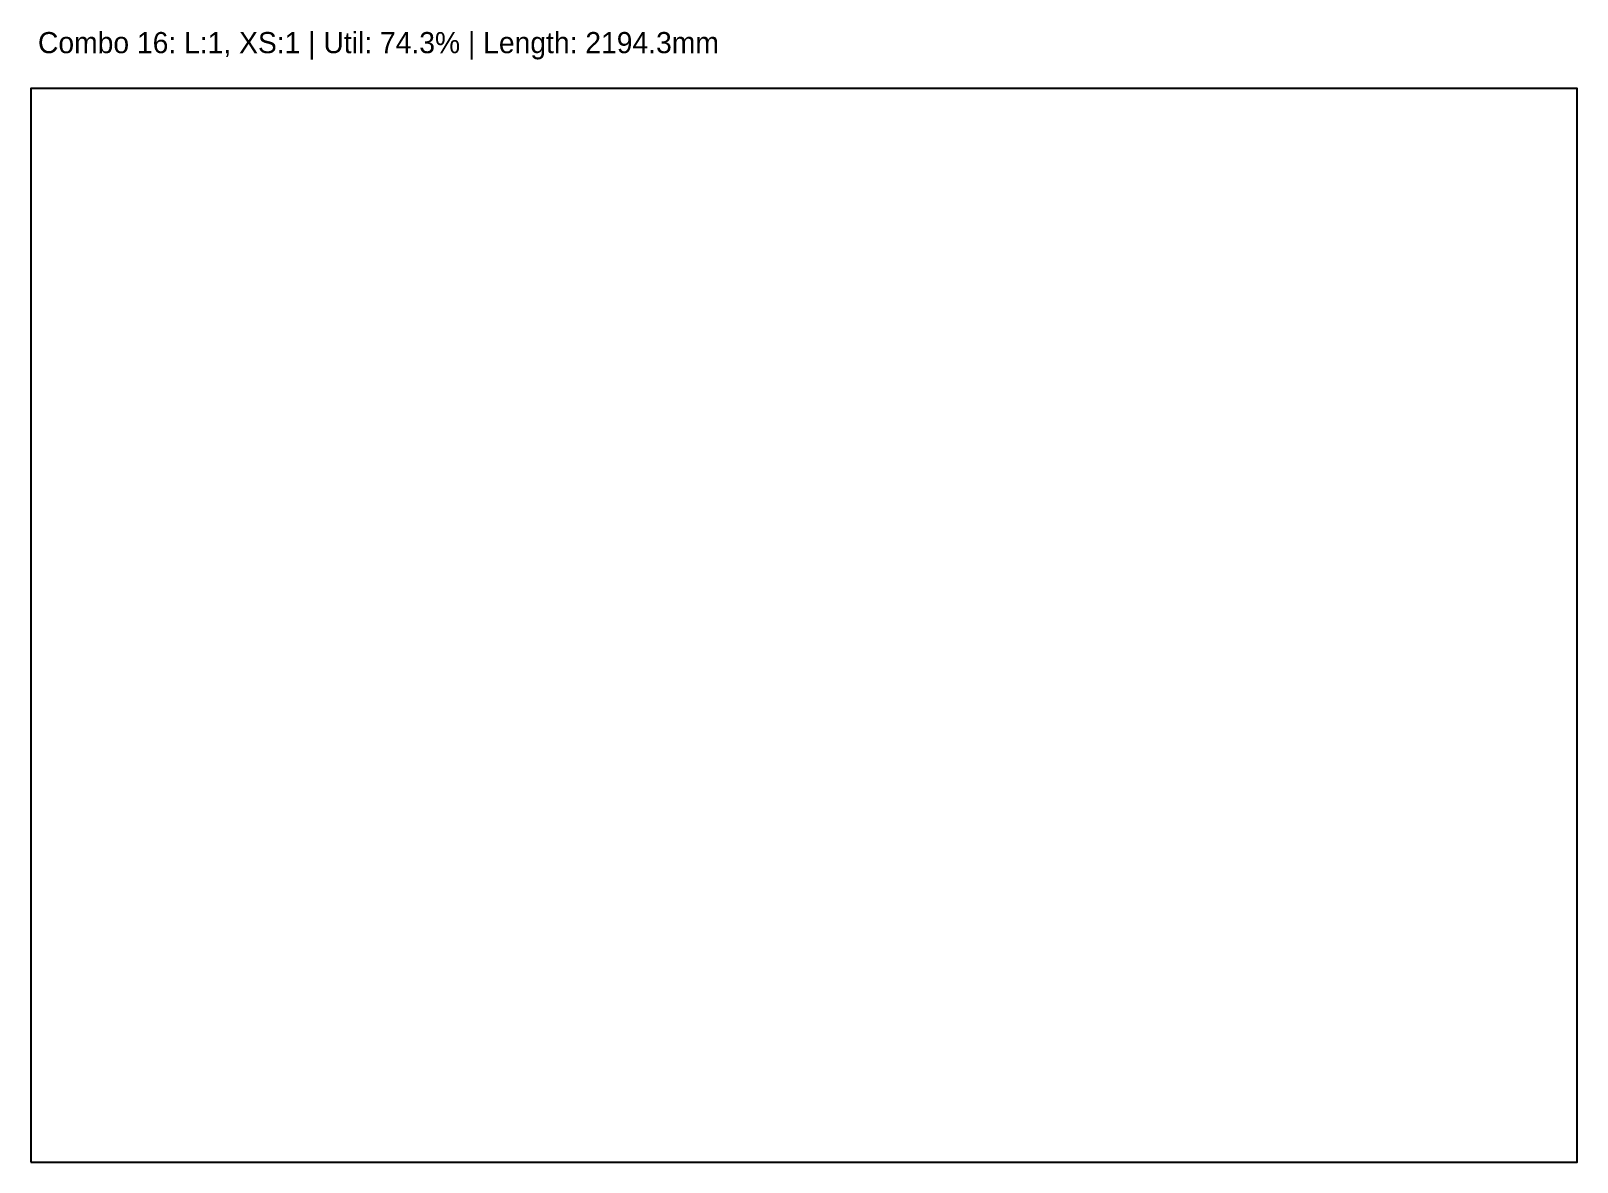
# Model space of a CAD drawing. Header units: metres. Extents: x 0 to 2194, y 0 to 1606.
import ezdxf

# ---------------------------------------------------------------- set-up
doc = ezdxf.new("R2010")
doc.units = ezdxf.units.M
doc.layers.add('CONTAINER', color=7, linetype='Continuous')
doc.layers.add('INFO', color=7, linetype='Continuous')

msp = doc.modelspace()

# ---------------------------------------------------------------- linework, layer by layer
at = {"layer": 'CONTAINER'}
msp.add_lwpolyline([(0, 0), (2194.3, 0), (2194.3, 1524), (0, 1524), (0, 0)], dxfattribs=at)

# ---------------------------------------------------------------- texts
at = {"layer": 'INFO'}
msp.add_text('Combo 16: L:1, XS:1 | Util: 74.3% | Length: 2194.3mm', height=30, dxfattribs=at).set_placement((10, 1574))

doc.saveas('drawing.dxf')
